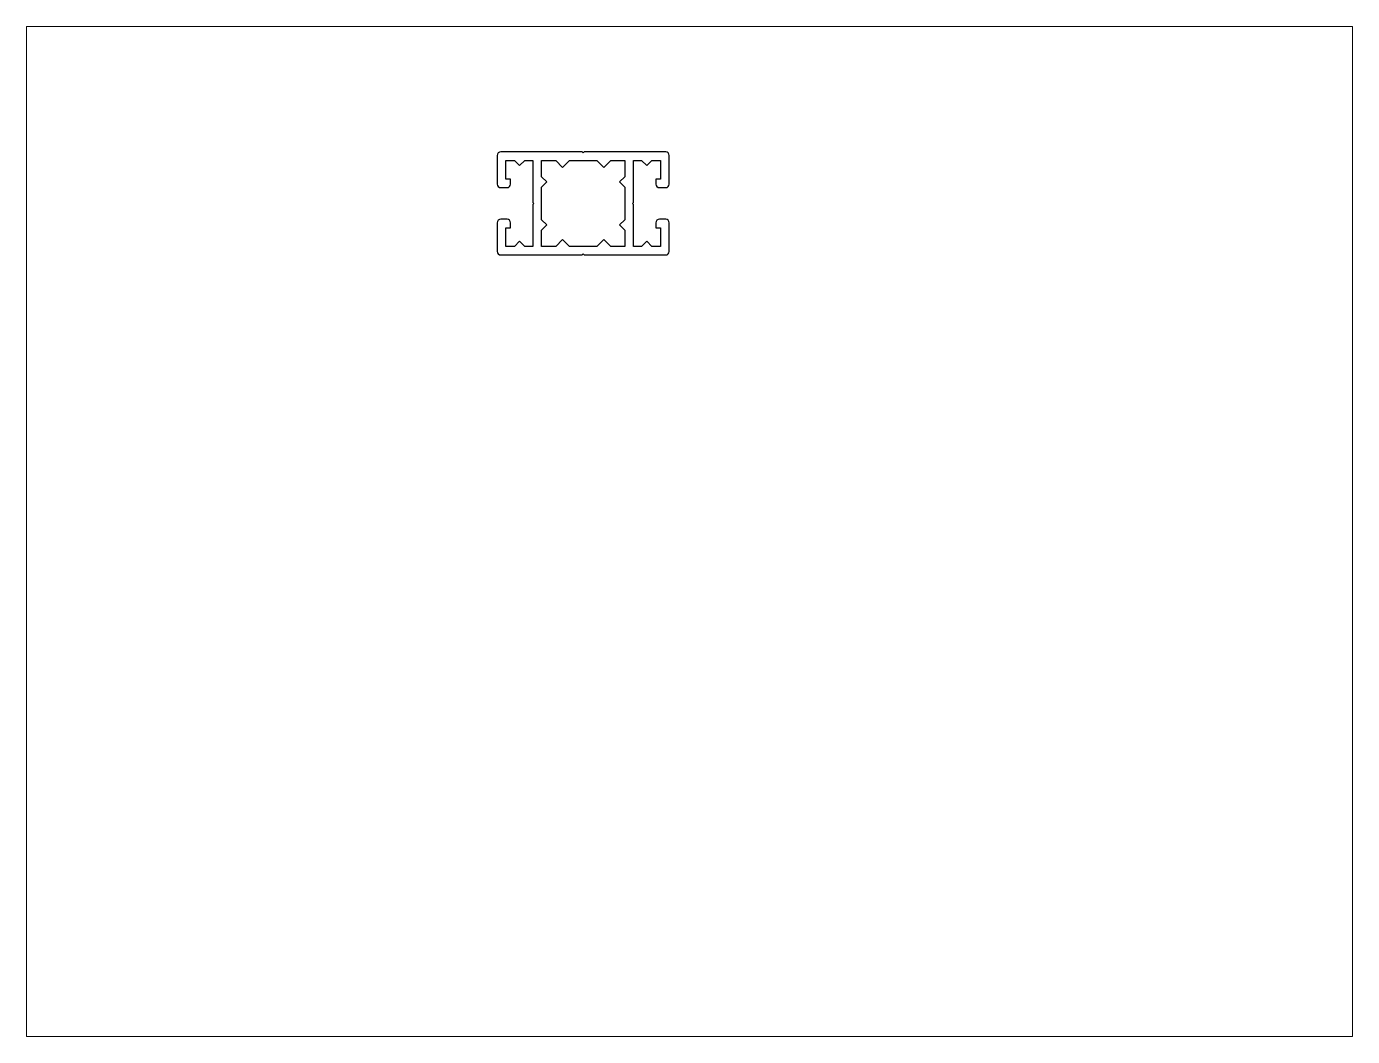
# Paper-space layout 'Layout1' of a CAD drawing. Extents: x 27 to 240, y 20 to 183.
# The model-space entities are those that its viewports show. They can reach past a viewport. Long polylines and large blocks are cut down to what shows.
import ezdxf

# ---------------------------------------------------------------- set-up
doc = ezdxf.new("R2010")
doc.units = 0
doc.header["$LTSCALE"] = 15
doc.layers.get('0').update_dxf_attribs({"linetype": 'CONTINUOUS'})

msp = doc.modelspace()

# ---------------------------------------------------------------- linework, layer by layer
at = {"color": 0, "linetype": 'CONTINUOUS', "ltscale": 0.05}
msp.add_lwpolyline([(159.59, 240.46), (159.29, 240.76), (135.59, 240.76, 0.414214), (134.59, 239.76), (134.59, 231.36, 0.414214), (135.59, 230.36), (137.44, 230.36, 0.414214), (138.44, 231.36), (138.44, 232.86), (137.09, 232.86), (137.09, 238.26), (139.59, 238.26), (141.09, 236.76), (142.59, 238.26), (144.94, 238.26), (144.94, 226.06), (145.24, 225.76), (144.94, 225.46), (144.94, 213.26), (142.59, 213.26), (141.09, 214.76), (139.59, 213.26), (137.09, 213.26), (137.09, 218.66), (138.44, 218.66), (138.44, 220.16, 0.414214), (137.44, 221.16), (135.59, 221.16, 0.414214), (134.59, 220.16), (134.59, 211.76, 0.414214), (135.59, 210.76), (159.29, 210.76), (159.59, 211.06), (159.89, 210.76), (183.59, 210.76, 0.414214), (184.59, 211.76), (184.59, 220.16, 0.414214), (183.59, 221.16), (181.74, 221.16, 0.414214), (180.74, 220.16), (180.74, 218.66), (182.09, 218.66), (182.09, 213.26), (179.59, 213.26), (178.09, 214.76), (176.59, 213.26), (174.24, 213.26), (174.24, 225.46), (173.94, 225.76), (174.24, 226.06), (174.24, 238.26), (176.59, 238.26), (178.09, 236.76), (179.59, 238.26), (182.09, 238.26), (182.09, 232.86), (180.74, 232.86), (180.74, 231.36, 0.414214), (181.74, 230.36), (183.59, 230.36, 0.414214), (184.59, 231.36), (184.59, 239.76, 0.414214), (183.59, 240.76), (159.89, 240.76)], format="xyb", close=True, dxfattribs=at)
msp.add_lwpolyline([(149.01, 232.01), (147.44, 233.51), (147.44, 238.26), (151.59, 238.26), (153.59, 236.26), (155.59, 238.26), (163.59, 238.26), (165.59, 236.26), (167.59, 238.26), (171.74, 238.26), (171.74, 233.51), (170.17, 232.01), (171.74, 230.51), (171.74, 221.01), (170.17, 219.51), (171.74, 218.01), (171.74, 213.26), (167.59, 213.26), (165.59, 215.26), (163.59, 213.26), (155.59, 213.26), (153.59, 215.26), (151.59, 213.26), (147.44, 213.26), (147.44, 218.01), (149.01, 219.51), (147.44, 221.01), (147.44, 230.51)], close=True, dxfattribs=at)

psp = doc.layouts.get("Layout1")

# ---------------------------------------------------------------- viewports
at = {"layer": '0', "color": 0, "linetype": 'BYBLOCK', "ltscale": 0.05}
psp.add_viewport(center=(133.35, 101.6), size=(213.36, 162.56), view_center_point=(190.51, 130.3), view_height=293.8955, dxfattribs=at)

doc.saveas('drawing.dxf')
